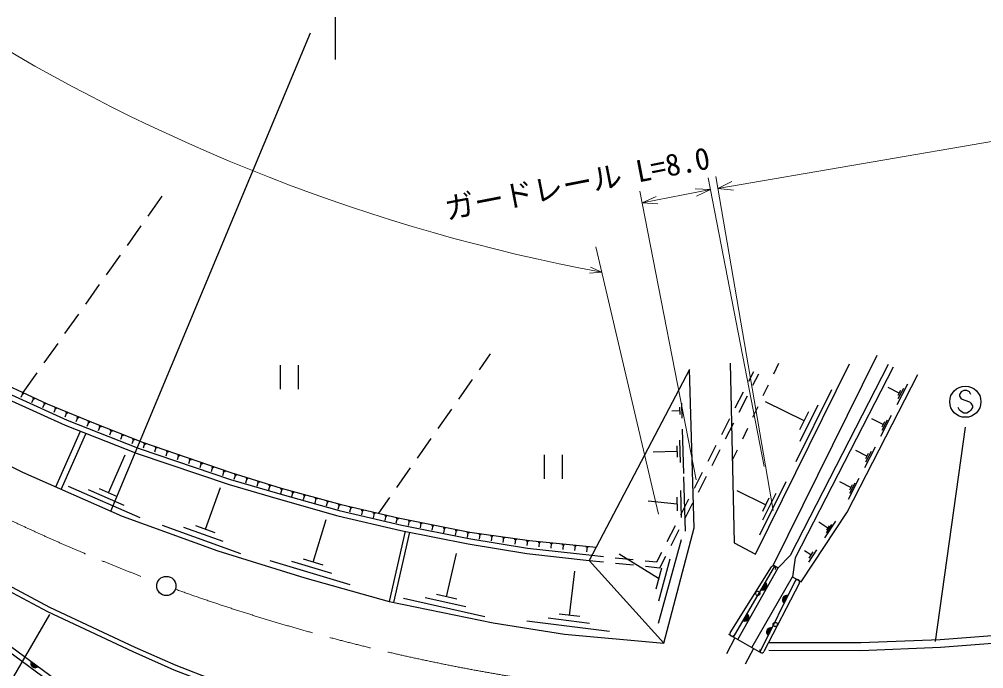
# Model space of a CAD drawing. Units: millimetres, scale not verified. Extents: x 40000 to 680000, y 20000 to 380000.
# Drawn here: x 153765 to 234180, y 263478 to 317622 of the extents above; entities that cross this region are included whole.
import ezdxf
from ezdxf.enums import TextEntityAlignment as Align

# ---------------------------------------------------------------- set-up
doc = ezdxf.new("R2010")
doc.units = ezdxf.units.MM
doc.header["$LTSCALE"] = 1000
doc.linetypes.add('CHAIN', pattern=[18.5, 12, -1.5, 3.5, -1.5])
for name, color, linetype, lineweight in [('M-BGD', 7, 'Continuous', 25), ('M-BMK', 2, 'CHAIN', 13), ('M-BMK-SRVR', 3, 'Continuous', 25), ('M-STR-HTXT', 7, 'Continuous', 13), ('M-STR-STR1', 1, 'Continuous', 25), ('M-STR-STRC', 7, 'Continuous', 25)]:
    doc.layers.add(name, color=color, linetype=linetype, lineweight=lineweight)
doc.styles.add('ＭＳ ゴシック', font='')
doc.styles.get('ＭＳ ゴシック').set_extended_font_data('MS Gothic')

msp = doc.modelspace()

# ---------------------------------------------------------------- linework, layer by layer
at = {"layer": 'M-BGD'}
for p, q in [((164514, 301208), (165688, 302865)), ((162779, 298761), (163935, 300392)), ((161043, 296313), (162200, 297945)), ((159308, 293866), (160465, 295498)), ((157573, 291419), (158730, 293050)), ((155838, 288971), (156995, 290603)), ((192128, 288406), (193057, 289731)), ((225280, 289595), (216621, 272121)), ((175529, 288783), (175529, 286783)), ((177029, 288783), (177029, 286783)), ((216666, 288052), (217097, 288955)), ((226212, 288847), (218043, 272924)), ((154086, 286499), (155260, 288156)), ((214604, 287448), (215022, 288268)), ((214935, 287106), (215423, 288063)), ((190406, 285949), (191554, 287587)), ((215804, 286247), (216235, 287150)), ((227816, 287210), (226925, 285473)), ((154054, 286440), (153886, 286077)), ((153964, 286482), (154145, 286398)), ((213467, 285221), (214149, 286557)), ((221482, 286742), (218514, 280736)), ((227139, 286460), (226212, 286936)), ((227250, 286677), (227028, 286243)), ((227478, 286835), (227032, 285966)), ((154961, 286019), (154793, 285656)), ((154871, 286061), (155052, 285977)), ((155869, 285598), (155700, 285235)), ((155778, 285640), (155959, 285556)), ((208982, 285606), (209017, 284358)), ((213798, 284880), (214480, 286216)), ((219197, 284135), (215994, 285717)), ((156788, 285206), (156635, 284837)), ((156696, 285245), (156881, 285168)), ((157712, 284822), (157558, 284453)), ((157619, 284861), (157804, 284784)), ((188684, 283493), (189832, 285130)), ((208833, 284977), (208167, 284959)), ((208824, 285290), (208842, 284665)), ((214942, 284442), (215373, 285345)), ((219568, 284885), (218826, 283384)), ((220340, 285438), (218856, 282435)), ((158635, 284438), (158482, 284069)), ((158543, 284477), (158727, 284400)), ((159559, 284055), (159405, 283685)), ((159466, 284093), (159651, 284016)), ((212331, 282995), (213013, 284331)), ((212662, 282653), (213343, 283989)), ((225791, 283833), (224864, 284309)), ((226468, 284583), (225577, 282846)), ((225902, 284050), (225680, 283616)), ((226130, 284208), (225684, 283339)), ((156819, 278629), (158866, 283272)), ((157269, 278431), (159316, 283074)), ((160487, 283684), (160342, 283311)), ((160394, 283720), (160580, 283648)), ((161419, 283322), (161274, 282949)), ((161326, 283358), (161513, 283285)), ((209043, 283460), (209147, 279741)), ((214081, 282638), (214511, 283540)), ((162351, 282959), (162206, 282587)), ((162258, 282996), (162445, 282923)), ((163283, 282597), (163138, 282224)), ((163190, 282633), (163377, 282561)), ((164124, 282275), (164313, 282210)), ((186962, 281036), (188110, 282674)), ((208821, 282523), (208873, 280663)), ((164218, 282243), (164087, 281865)), ((165163, 281915), (165032, 281537)), ((165069, 281948), (165258, 281882)), ((166108, 281588), (165977, 281210)), ((166014, 281620), (166203, 281555)), ((208599, 281586), (206616, 281530)), ((208586, 282051), (208612, 281121)), ((211194, 280768), (211876, 282104)), ((211525, 280426), (212207, 281762)), ((213219, 280833), (213650, 281735)), ((224443, 281206), (223516, 281681)), ((225120, 281956), (224229, 280218)), ((224782, 281581), (224336, 280712)), ((161203, 278147), (162598, 281322)), ((167053, 281260), (166922, 280882)), ((166958, 281293), (167147, 281227)), ((167998, 280933), (167867, 280555)), ((167903, 280965), (168092, 280900)), ((197537, 281314), (197537, 279314)), ((199037, 281314), (199037, 279314)), ((224555, 281423), (224332, 280989)), ((168943, 280605), (168812, 280227)), ((168848, 280638), (169037, 280572)), ((169888, 280278), (169757, 279900)), ((169793, 280310), (169982, 280245)), ((170832, 279950), (170701, 279572)), ((170738, 279983), (170927, 279917)), ((185239, 278580), (186388, 280218)), ((210058, 278541), (210740, 279877)), ((171782, 279637), (171664, 279255)), ((171686, 279667), (171878, 279608)), ((172738, 279343), (172620, 278961)), ((172642, 279372), (172833, 279314)), ((173694, 279049), (173576, 278667)), ((173598, 279078), (173789, 279020)), ((209154, 279485), (209282, 274959)), ((210389, 278199), (211071, 279535)), ((217683, 279054), (215491, 274619)), ((223095, 278579), (222169, 279054)), ((223773, 279329), (222881, 277591)), ((163830, 276045), (157877, 278662)), ((162516, 277096), (159540, 278404)), ((161947, 277820), (160459, 278474)), ((169290, 275104), (170553, 278592)), ((174649, 278755), (174532, 278373)), ((174554, 278784), (174745, 278726)), ((175509, 278490), (175586, 278467)), ((175644, 278451), (175539, 278065)), ((175586, 278467), (175702, 278435)), ((208884, 278345), (208948, 276082)), ((215996, 277129), (213631, 278298)), ((223207, 278796), (222984, 278362)), ((223434, 278954), (222988, 278085)), ((176570, 278199), (176465, 277813)), ((176474, 278225), (176667, 278172)), ((177535, 277936), (177430, 277550)), ((177438, 277962), (177631, 277909)), ((178500, 277673), (178394, 277287)), ((178403, 277699), (178596, 277646)), ((179368, 277436), (179561, 277383)), ((183736, 276436), (184665, 277761)), ((208615, 277205), (206212, 277448)), ((208599, 277771), (208630, 276639)), ((208921, 276314), (209603, 277650)), ((216270, 277683), (215722, 276574)), ((216839, 278091), (215744, 275874)), ((179464, 277410), (179359, 277024)), ((180429, 277147), (180324, 276761)), ((180333, 277173), (180526, 277120)), ((181304, 276937), (181499, 276891)), ((181402, 276914), (181311, 276524)), ((182278, 276709), (182473, 276664)), ((182376, 276687), (182285, 276297)), ((209252, 275972), (209934, 277309)), ((178282, 272363), (179352, 275915)), ((183252, 276482), (183447, 276436)), ((183349, 276459), (183258, 276070)), ((184226, 276255), (184421, 276209)), ((184323, 276232), (184232, 275842)), ((185263, 276012), (185172, 275623)), ((185200, 276027), (185327, 275998)), ((185327, 275998), (185395, 275984)), ((186179, 275826), (186375, 275786)), ((172244, 273048), (165704, 275417)), ((170767, 274076), (167497, 275260)), ((170108, 274808), (168473, 275400)), ((186277, 275806), (186198, 275414)), ((187159, 275628), (187355, 275588)), ((187257, 275608), (187178, 275216)), ((188139, 275430), (188336, 275390)), ((188238, 275410), (188158, 275018)), ((189120, 275232), (189316, 275193)), ((189218, 275212), (189139, 274820)), ((190100, 275034), (190296, 274995)), ((207785, 274088), (208467, 275424)), ((208116, 273746), (208798, 275082)), ((221175, 275207), (220440, 275690)), ((221812, 275775), (220906, 274396)), ((221494, 275491), (221041, 274801)), ((221288, 275379), (221062, 275034)), ((185948, 274936), (184611, 269085)), ((186314, 274852), (184977, 269001)), ((190198, 275015), (190119, 274623)), ((191080, 274837), (191276, 274797)), ((191178, 274817), (191099, 274425)), ((192069, 274688), (192267, 274662)), ((192168, 274675), (192114, 274279)), ((193060, 274554), (193258, 274527)), ((193159, 274540), (193105, 274144)), ((194051, 274419), (194249, 274392)), ((194150, 274405), (194096, 274009)), ((195041, 274284), (195240, 274257)), ((195141, 274271), (195087, 273874)), ((208960, 274219), (207033, 267253)), ((196032, 274149), (196231, 274123)), ((196131, 274136), (196078, 273740)), ((197026, 274040), (197225, 274020)), ((197126, 274030), (197086, 273632)), ((198021, 273940), (198220, 273919)), ((198121, 273930), (198080, 273532)), ((199016, 273839), (199215, 273819)), ((199116, 273829), (199075, 273431)), ((200011, 273739), (200210, 273719)), ((200111, 273729), (200070, 273331)), ((201006, 273638), (201205, 273618)), ((201105, 273628), (201065, 273230)), ((179114, 272112), (177449, 272614)), ((189397, 269464), (190207, 273084)), ((201504, 272935), (202467, 272836)), ((203462, 272733), (204954, 272579)), ((207067, 270993), (203786, 273015)), ((206912, 272377), (207330, 273197)), ((208013, 272606), (207050, 269123)), ((207173, 271898), (207661, 272855)), ((217046, 271884), (218043, 272924)), ((219768, 272961), (219223, 273318)), ((220239, 273382), (219568, 272360)), ((219935, 273216), (219600, 272705)), ((181344, 270472), (174684, 272479)), ((179813, 271417), (176483, 272421)), ((201278, 272506), (202485, 272381)), ((203479, 272279), (204972, 272125)), ((205949, 272477), (206912, 272377)), ((205966, 272022), (207173, 271898)), ((207308, 271864), (206827, 270122)), ((213044, 266478), (216496, 271960)), ((213324, 266111), (216763, 272034)), ((199637, 267926), (200095, 271608)), ((218551, 270962), (215526, 264863)), ((218809, 270631), (215858, 264908)), ((190992, 268632), (187599, 269391)), ((190245, 269274), (188548, 269654)), ((192588, 267799), (185800, 269319)), ((200499, 267819), (198774, 268034)), ((202973, 266576), (196071, 267436)), ((201305, 267251), (197854, 267681))]:
    msp.add_line(p, q, dxfattribs=at)
for points in [[(105184, 339490), (94397, 323581), (95181, 319358), (128833, 294714), (133071, 291716), (140996, 286757), (147400, 283179), (154038, 279851), (162356, 276195), (170329, 273307), (177580, 271047), (184611, 269085), (193290, 267296), (199222, 266354), (207509, 265617), (210032, 275237), (209661, 288423), (201280, 272509), (207509, 265617)], [(97876, 322598), (132611, 298438), (137382, 295487), (143660, 291731), (150702, 288069), (156090, 285569), (159940, 283968), (164031, 282378), (171397, 279825), (175614, 278527), (180605, 277167), (185355, 276058), (191319, 274855), (196320, 274175), (201862, 273615)], [(97863, 321199), (131883, 297439), (136737, 294468), (143509, 290520), (150383, 287036), (157591, 283773), (163607, 281411), (171254, 278830), (175360, 277640), (180330, 276219), (185569, 275011), (191180, 273889), (196086, 273070), (201279, 272507)], [(98121, 321568), (132129, 297816), (136968, 294855), (143725, 290916), (150578, 287442), (157766, 284188), (163761, 281834), (171389, 279260), (175485, 278072), (180442, 276655), (185663, 275451), (191261, 274332), (196147, 273516), (201504, 272935)], [(104413, 303331), (125676, 287987), (134107, 282036), (140523, 277611), (144266, 275234), (149622, 272170), (156285, 268610), (163392, 265278), (166815, 263760), (169972, 262540), (174489, 261006), (179677, 259572), (184198, 258475), (186820, 257961), (187992, 257737), (188616, 257544), (189009, 257357), (189564, 256975), (190283, 256398), (190797, 255849), (191231, 255358), (191324, 255150)], [(104179, 303007), (125443, 287662), (133879, 281708), (140302, 277278), (144059, 274891), (149429, 271819), (156106, 268252), (163226, 264914), (166662, 263391), (169836, 262164), (174372, 260623), (179576, 259185), (184112, 258084), (186744, 257568), (187895, 257348), (188470, 257171), (188809, 257010), (189325, 256654), (190011, 256104), (190502, 255580), (190891, 255139), (190959, 254987)], [(103044, 301363), (110587, 296180), (136224, 277724), (159361, 260692), (163018, 258337), (166596, 256313), (170535, 254335), (175699, 252154), (180988, 250459), (186721, 248942), (180345, 239133), (174382, 232306)], [(173961, 232979), (179564, 239336), (185245, 248878), (180741, 250118), (175420, 251828), (170335, 254010), (166380, 256034), (162834, 258027), (159020, 260397), (143428, 271854), (137660, 276045), (132151, 279505), (110140, 295490), (102598, 300733)], [(213036, 288942), (213374, 273961), (215152, 273030), (222992, 288894)], [(226633, 288631), (218472, 272725), (218238, 271141)], [(218971, 270723), (222785, 276527), (228673, 288003)], [(216252, 265673), (223932, 265658), (230543, 265925), (238830, 266553), (244731, 267338), (254791, 269566), (271694, 273396), (289350, 277335)], [(216251, 265023), (223944, 265008), (230581, 265276), (238897, 265906), (244844, 266697), (254933, 268932), (271836, 272762)], [(213677, 265911), (217046, 271884), (216621, 272121)], [(214844, 265250), (218238, 271141), (218971, 270723)]]:
    msp.add_lwpolyline(points, dxfattribs=at)
for centre in [(215344, 269756), (216798, 267168)]:
    msp.add_circle(centre, 175, dxfattribs=at)
for centre, radius, start, end in [((216655, 271860), 188, 327.79847, 147.79847), ((215750, 270397), 354, 248.65842, 51.06359), ((215750, 270397), 283, 250.88245, 48.83956), ((215750, 270397), 212, 254.62878, 45.09323), ((215750, 270397), 142, 262.34051, 37.3815), ((215750, 270397), 100, 272.65817, 27.06384), ((218642, 270717), 188, 332.72712, 152.72712), ((217754, 269233), 354, 72.41451, 234.81969), ((217754, 269233), 283, 74.63855, 232.59565), ((217754, 269233), 212, 78.38488, 228.84932), ((217754, 269233), 142, 86.09661, 221.13759), ((217754, 269233), 100, 96.41427, 210.81993), ((214244, 267802), 354, 248.65842, 51.06359), ((214244, 267802), 283, 250.88245, 48.83956), ((214244, 267802), 212, 254.62878, 45.09323), ((214244, 267802), 142, 262.34051, 37.3815), ((214244, 267802), 100, 272.65817, 27.06384), ((213202, 266378), 188, 147.79847, 327.79847), ((216421, 266545), 354, 72.41451, 234.81969), ((216421, 266545), 283, 74.63855, 232.59565), ((216421, 266545), 212, 78.38488, 228.84932), ((216421, 266545), 142, 86.09661, 221.13759), ((216421, 266545), 100, 96.41427, 210.81993), ((215691, 264994), 188, 152.72712, 332.72712), ((155072, 263916), 354, 152.43925, 314.84443), ((155072, 263916), 283, 154.66329, 312.62039), ((155072, 263916), 212, 158.40962, 308.87406), ((155072, 263916), 142, 166.12135, 301.16233), ((155072, 263916), 100, 176.43901, 290.84467)]:
    msp.add_arc(centre, radius, start, end, dxfattribs=at)
at = {"layer": 'M-BMK'}
for centre, radius, start, end in [((221337, 419786), 159317, 236.10475, 249.39712), ((220501, 419337), 158607, 250.20065, 285.62326)]:
    msp.add_arc(centre, radius, start, end, dxfattribs=at)
at = {"layer": 'M-BMK-SRVR'}
msp.add_circle((166025, 270379), 800, dxfattribs=at)
at = {"layer": 'M-STR-HTXT'}
for p, q in [((212016, 303528), (282492, 315609)), ((215885, 280333), (211205, 304403)), ((216623, 276655), (211848, 304513)), ((212016, 303528), (213185, 304108)), ((210200, 279228), (205519, 303297)), ((205710, 302316), (211396, 303421)), ((211396, 303421), (210109, 303489)), ((211396, 303421), (210228, 302876)), ((212016, 303528), (213312, 303369)), ((205710, 302316), (206878, 302861)), ((205710, 302316), (206997, 302247)), ((207053, 276374), (201841, 298641)), ((202335, 296531), (201397, 296959)), ((202335, 296531), (201306, 296468))]:
    msp.add_line(p, q, dxfattribs=at)
msp.add_arc((230281, 446924), 152968, 237.83696, 259.47326, dxfattribs=at)
at = {"layer": 'M-STR-STR1'}
for p, q in [((212899, 266352), (215633, 264803)), ((213425, 266054), (212730, 264724)), ((214978, 265174), (214283, 263845))]:
    msp.add_line(p, q, dxfattribs=at)
at = {"layer": 'M-STR-STRC'}
for p, q in [((180102, 317812), (180102, 314256)), ((178006, 316451), (161364, 276573)), ((232292, 286564), (232174, 286328)), ((232174, 286328), (232174, 286210)), ((232528, 286682), (232292, 286564)), ((232765, 286682), (232528, 286682)), ((233001, 286564), (232765, 286682)), ((233119, 286328), (233001, 286564)), ((232174, 286210), (232292, 285973)), ((232292, 285973), (233001, 285737)), ((233001, 285737), (233119, 285619)), ((233119, 285619), (233237, 285382)), ((232174, 285028), (232056, 285264)), ((232292, 284910), (232174, 285028)), ((232528, 284791), (232292, 284910)), ((232765, 284791), (232528, 284791)), ((233001, 284910), (232765, 284791)), ((233119, 285028), (233001, 284910)), ((233237, 285264), (233119, 285028)), ((233237, 285382), (233237, 285264)), ((232647, 283605), (230120, 265759)), ((156279, 267989), (146593, 251301))]:
    msp.add_line(p, q, dxfattribs=at)
msp.add_circle((232647, 285737), 1300, dxfattribs=at)

# ---------------------------------------------------------------- texts
at = {"layer": 'M-STR-HTXT', "style": 'ＭＳ ゴシック'}
msp.add_text('ガードレール L=8.0', height=1833, rotation=11.004, dxfattribs=at).set_placement((200561, 302517), align=Align.BOTTOM_CENTER)

doc.saveas('drawing.dxf')
